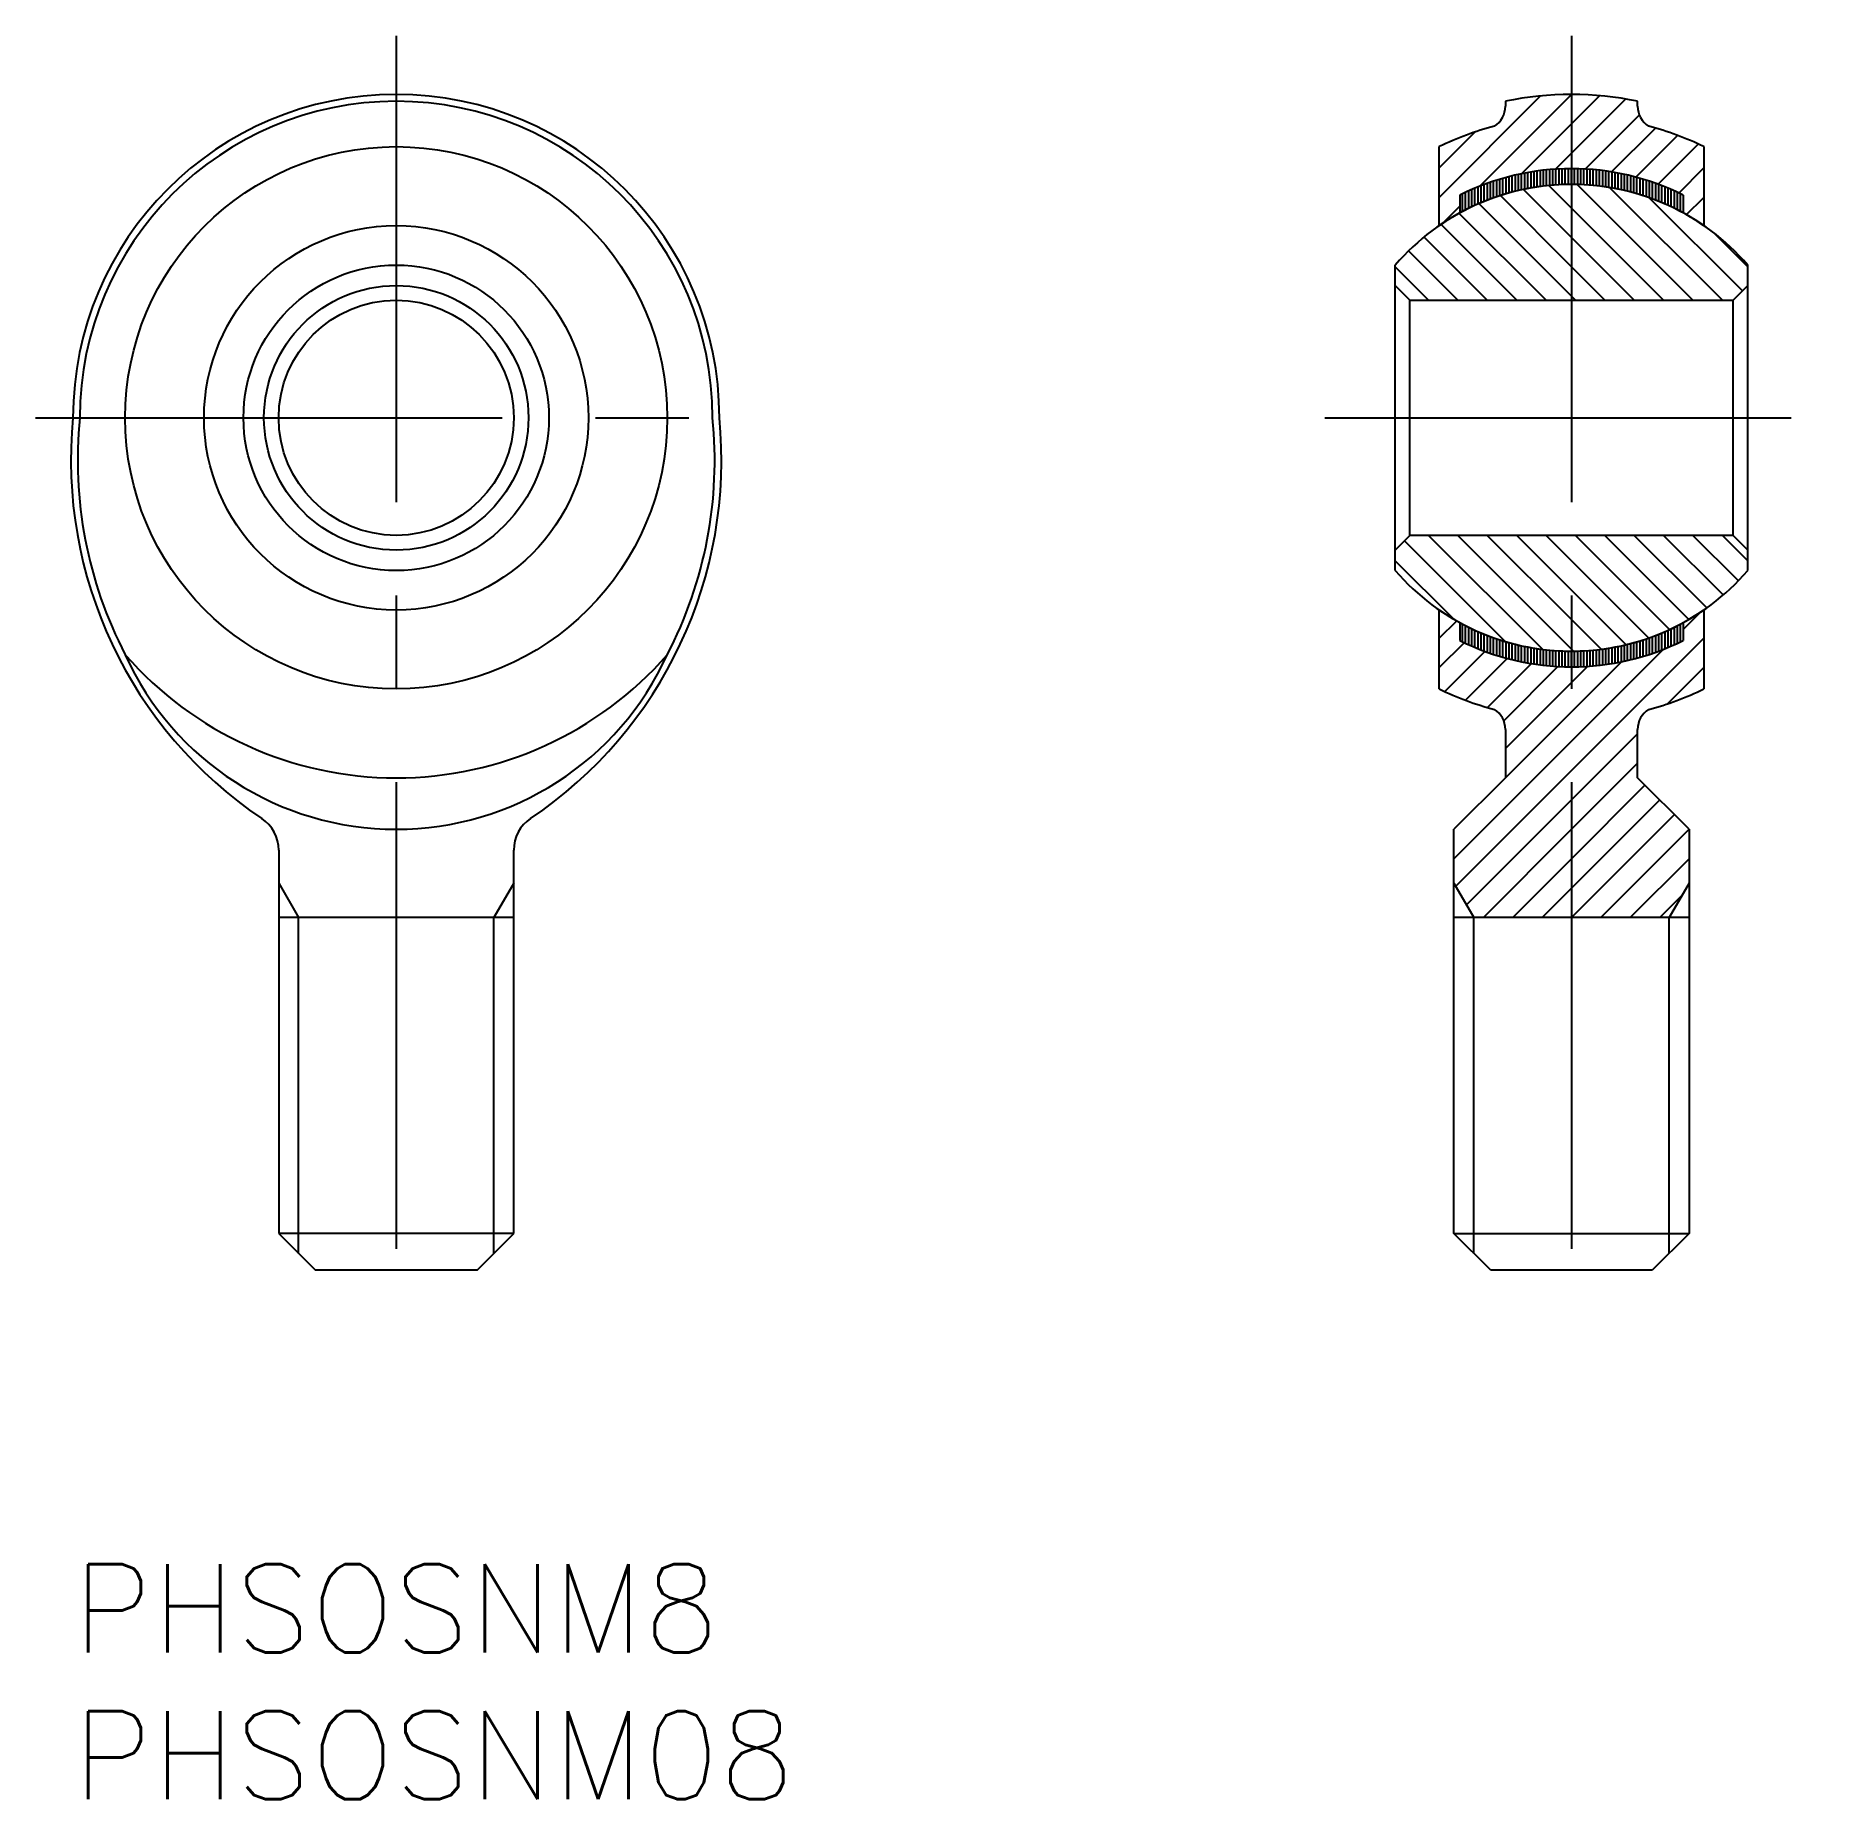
# Model space of a CAD drawing. Extents: x -1.3 to 59.4, y -8 to 52.
import ezdxf

# ---------------------------------------------------------------- set-up
doc = ezdxf.new("R2010")
doc.units = 0
doc.header["$LTSCALE"] = 0.5
doc.linetypes.add('CENTER', pattern=[50.8, 31.75, -6.35, 6.35, -6.35])
for name, color, linetype in [('MSM_CENTER', 1, 'CENTER'), ('MSM_CONTINUOUS', 7, 'CONTINUOUS'), ('MSM_NARROW', 5, 'CONTINUOUS'), ('MSM_PART_NUMBER', 7, 'CONTINUOUS')]:
    doc.layers.add(name, color=color, linetype=linetype)
doc.styles.get("Standard").update_dxf_attribs({"font": 'txt.shx', "height": 3, "bigfont": 'bigfont.shx'})

msp = doc.modelspace()

# ---------------------------------------------------------------- linework, layer by layer
at = {"layer": 'MSM_CENTER'}
for p, q in [((11, 52), (11, 8)), ((51, 52), (51, 8)), ((-1.271, 39), (23.271, 39)), ((42.6, 39), (59.4, 39))]:
    msp.add_line(p, q, dxfattribs=at)
at = {"layer": 'MSM_CONTINUOUS'}
for p, q in [((48.75, 49.767), (48.75, 49.6)), ((53.25, 49.6), (53.25, 49.767)), ((46.5, 45.539), (46.5, 48.224)), ((55.5, 48.224), (55.5, 45.539)), ((47.2, 46.575), (47.2, 45.969)), ((54.8, 46.575), (54.8, 45.969)), ((45, 33.803), (45, 44.197)), ((57, 33.803), (57, 44.197)), ((45, 43.5), (45.5, 43)), ((56.5, 43), (57, 43.5)), ((45.5, 43), (56.5, 43)), ((45.5, 35), (45.5, 43)), ((56.5, 35), (56.5, 43)), ((45.5, 35), (45, 34.5)), ((56.5, 35), (45.5, 35)), ((57, 34.5), (56.5, 35)), ((46.5, 29.776), (46.5, 32.461)), ((55.5, 32.461), (55.5, 29.776)), ((47.2, 32.031), (47.2, 31.425)), ((54.8, 32.031), (54.8, 31.425)), ((48.75, 28.4), (48.75, 26.75)), ((53.25, 26.75), (53.25, 28.4)), ((48.75, 26.75), (47, 25)), ((55, 25), (53.25, 26.75)), ((47, 11.25), (47, 25)), ((55, 25), (55, 11.25)), ((7, 24.289), (7, 11.25)), ((15, 11.25), (15, 24.289)), ((15, 22), (7, 22)), ((55, 22), (47, 22)), ((7, 11.25), (8.25, 10)), ((15, 11.25), (7, 11.25)), ((13.75, 10), (15, 11.25)), ((48.25, 10), (47, 11.25)), ((47, 11.25), (55, 11.25)), ((55, 11.25), (53.75, 10)), ((13.75, 10), (8.25, 10)), ((53.75, 10), (48.25, 10))]:
    msp.add_line(p, q, dxfattribs=at)
for radius in [9.224, 6.539, 5.197, 4.5, 4]:
    msp.add_circle((11, 39), radius, dxfattribs=at)
for centre, radius, start, end in [((11, 39), 11, 0.01328, 179.98672), ((11, 39), 10.767, 0.01356, 179.98644), ((51, 39), 11, 78.19711, 101.80289), ((47.95, 49.6), 0.8, 302.06879, 0), ((54.05, 49.6), 0.8, 180, 237.93121), ((51, 39), 10.263, 104.82011, 116.00483), ((51, 39), 10.264, 63.99517, 75.17989), ((51, 39), 8.475, 63.36036, 116.63964), ((51, 39), 7.938, 40.89545, 139.10455), ((51, 39), 7.938, 55.46364, 124.53636), ((14.619, 37.56), 14.69, 174.36451, 236.09717), ((14.526, 37.559), 14.366, 174.2339, 207.44253), ((7.381, 37.56), 14.69, 303.90283, 5.63549), ((7.475, 37.559), 14.366, 332.55668, 5.7669), ((51, 39), 7.938, 220.89545, 319.10455), ((51, 39), 7.938, 235.46364, 304.53636), ((51, 39), 8.475, 243.36036, 296.63964), ((11, 39), 12.25, 221.15412, 318.84588), ((11, 35.132), 10.132, 204.4503, 335.5497), ((51, 39), 10.263, 243.99517, 255.17989), ((51, 39), 10.264, 284.82011, 296.00483), ((47.95, 28.4), 0.8, 360, 57.93121), ((54.05, 28.4), 0.8, 122.06879, 180), ((5.7, 24.289), 1.3, 0, 56.09717), ((16.3, 24.289), 1.3, 123.90283, 180)]:
    msp.add_arc(centre, radius, start, end, dxfattribs=at)
at = {"layer": 'MSM_NARROW'}
for p, q in [((46.5, 46.5), (49.948, 49.948)), ((47.873, 46.873), (51, 50)), ((48.75, 49.75), (48.771, 49.771)), ((51, 50), (51, 50)), ((51, 49), (51.955, 49.955)), ((51, 48), (52.842, 49.842)), ((51.462, 47.462), (53.308, 49.308)), ((46.5, 47.5), (47.724, 48.724)), ((49.299, 47.299), (51, 49)), ((52.362, 47.362), (53.855, 48.855)), ((53.185, 47.185), (54.608, 48.608)), ((50.456, 47.456), (51, 48)), ((53.945, 46.945), (55.311, 48.311)), ((49.515, 46.797), (49.515, 47.343)), ((49.621, 46.814), (49.621, 47.36)), ((49.727, 46.831), (49.727, 47.375)), ((49.833, 46.848), (49.833, 47.391)), ((49.939, 46.864), (49.939, 47.406)), ((50.045, 46.879), (50.045, 47.42)), ((50.151, 46.889), (50.151, 47.43)), ((50.258, 46.899), (50.258, 47.439)), ((50.364, 46.909), (50.364, 47.448)), ((50.47, 46.919), (50.47, 47.457)), ((50.576, 46.924), (50.576, 47.463)), ((50.682, 46.928), (50.682, 47.466)), ((50.788, 46.931), (50.788, 47.469)), ((50.894, 46.934), (50.894, 47.472)), ((51, 46.938), (51, 47.475)), ((51, 46.938), (51, 47.475)), ((51.106, 46.934), (51.106, 47.472)), ((51.212, 46.931), (51.212, 47.469)), ((51.318, 46.928), (51.318, 47.466)), ((51.424, 46.924), (51.424, 47.463)), ((51.53, 46.919), (51.53, 47.457)), ((51.636, 46.909), (51.636, 47.448)), ((51.742, 46.899), (51.742, 47.439)), ((51.849, 46.889), (51.849, 47.43)), ((51.955, 46.879), (51.955, 47.42)), ((52.061, 46.864), (52.061, 47.406)), ((52.167, 46.848), (52.167, 47.391)), ((52.273, 46.831), (52.273, 47.375)), ((52.379, 46.814), (52.379, 47.36)), ((52.485, 46.797), (52.485, 47.343)), ((54.647, 46.647), (55.5, 47.5)), ((47.606, 46.174), (47.606, 46.764)), ((47.712, 46.222), (47.712, 46.809)), ((47.818, 46.268), (47.818, 46.851)), ((47.924, 46.313), (47.924, 46.893)), ((48.03, 46.359), (48.03, 46.936)), ((48.136, 46.402), (48.136, 46.976)), ((48.242, 46.44), (48.242, 47.011)), ((48.348, 46.477), (48.348, 47.046)), ((48.454, 46.515), (48.454, 47.081)), ((48.56, 46.553), (48.56, 47.116)), ((48.667, 46.584), (48.667, 47.145)), ((48.773, 46.615), (48.773, 47.173)), ((48.879, 46.645), (48.879, 47.202)), ((48.985, 46.676), (48.985, 47.23)), ((49.091, 46.703), (49.091, 47.256)), ((49.197, 46.726), (49.197, 47.278)), ((49.303, 46.75), (49.303, 47.3)), ((51, 45.134), (49.369, 46.765)), ((49.409, 46.774), (49.409, 47.322)), ((51, 46.134), (50.237, 46.897)), ((55.134, 43), (51.203, 46.931)), ((56.134, 43), (52.308, 46.826)), ((52.591, 46.774), (52.591, 47.322)), ((52.697, 46.75), (52.697, 47.3)), ((52.803, 46.726), (52.803, 47.278)), ((52.909, 46.703), (52.909, 47.256)), ((53.015, 46.676), (53.015, 47.23)), ((53.121, 46.645), (53.121, 47.202)), ((53.227, 46.615), (53.227, 47.173)), ((53.333, 46.584), (53.333, 47.145)), ((53.44, 46.553), (53.44, 47.116)), ((53.546, 46.515), (53.546, 47.081)), ((53.652, 46.477), (53.652, 47.046)), ((53.758, 46.44), (53.758, 47.011)), ((53.864, 46.402), (53.864, 46.976)), ((53.97, 46.359), (53.97, 46.936)), ((54.076, 46.313), (54.076, 46.893)), ((54.182, 46.268), (54.182, 46.851)), ((54.288, 46.222), (54.288, 46.809)), ((54.394, 46.174), (54.394, 46.764)), ((46.611, 45.611), (47.2, 46.2)), ((47.288, 46.013), (47.288, 46.616)), ((47.394, 46.067), (47.394, 46.666)), ((47.5, 46.12), (47.5, 46.715)), ((51, 43.134), (47.851, 46.283)), ((51, 44.134), (48.577, 46.558)), ((54.134, 43), (51, 46.134)), ((56.817, 43.317), (53.659, 46.475)), ((54.5, 46.12), (54.5, 46.715)), ((54.606, 46.067), (54.606, 46.666)), ((54.712, 46.013), (54.712, 46.616)), ((54.907, 45.907), (55.5, 46.5)), ((49.134, 43), (46.559, 45.575)), ((50.134, 43), (47.179, 45.955)), ((48.134, 43), (45.985, 45.149)), ((53.134, 43), (51, 45.134)), ((57, 44.134), (55.867, 45.267)), ((47.134, 43), (45.457, 44.677)), ((46.134, 43), (45, 44.134)), ((52.134, 43), (51, 44.134)), ((51.134, 43), (51, 43.134)), ((48.74, 31.394), (45.317, 34.817)), ((50.009, 31.125), (46.134, 35)), ((51, 31.134), (47.134, 35)), ((51, 32.134), (48.134, 35)), ((51, 33.134), (49.134, 35)), ((51, 34.134), (50.134, 35)), ((54.336, 31.799), (51.134, 35)), ((54.991, 32.143), (52.134, 35)), ((55.601, 32.533), (53.134, 35)), ((56.16, 32.974), (54.134, 35)), ((56.679, 33.455), (55.134, 35)), ((57, 34.134), (56.134, 35)), ((46.967, 32.167), (45, 34.134)), ((53.622, 31.512), (51, 34.134)), ((52.851, 31.283), (51, 33.134)), ((54.8, 31.8), (55.389, 32.389)), ((46.5, 31.5), (47.093, 32.093)), ((47.288, 31.384), (47.288, 31.987)), ((47.394, 31.334), (47.394, 31.933)), ((47.5, 31.285), (47.5, 31.88)), ((47.606, 31.236), (47.606, 31.826)), ((47.712, 31.191), (47.712, 31.778)), ((47.818, 31.149), (47.818, 31.732)), ((47.924, 31.107), (47.924, 31.687)), ((48.03, 31.064), (48.03, 31.641)), ((48.136, 31.024), (48.136, 31.598)), ((48.242, 30.989), (48.242, 31.56)), ((52.006, 31.128), (51, 32.134)), ((53.758, 30.989), (53.758, 31.56)), ((53.864, 31.024), (53.864, 31.598)), ((53.97, 31.064), (53.97, 31.641)), ((54.076, 31.107), (54.076, 31.687)), ((54.182, 31.149), (54.182, 31.732)), ((54.288, 31.191), (54.288, 31.778)), ((54.394, 31.236), (54.394, 31.826)), ((54.5, 31.285), (54.5, 31.88)), ((54.606, 31.334), (54.606, 31.933)), ((54.712, 31.384), (54.712, 31.987)), ((46.5, 30.5), (47.353, 31.353)), ((46.689, 29.689), (48.055, 31.055)), ((48.348, 30.954), (48.348, 31.523)), ((48.454, 30.919), (48.454, 31.485)), ((48.56, 30.884), (48.56, 31.447)), ((48.667, 30.855), (48.667, 31.416)), ((48.773, 30.827), (48.773, 31.385)), ((48.879, 30.798), (48.879, 31.355)), ((48.985, 30.77), (48.985, 31.324)), ((49.091, 30.744), (49.091, 31.297)), ((49.197, 30.722), (49.197, 31.274)), ((49.303, 30.7), (49.303, 31.25)), ((49.409, 30.678), (49.409, 31.226)), ((49.515, 30.657), (49.515, 31.203)), ((49.621, 30.64), (49.621, 31.186)), ((49.727, 30.625), (49.727, 31.169)), ((49.833, 30.609), (49.833, 31.152)), ((49.939, 30.594), (49.939, 31.136)), ((50.045, 30.58), (50.045, 31.121)), ((50.151, 30.57), (50.151, 31.111)), ((50.258, 30.561), (50.258, 31.101)), ((50.364, 30.552), (50.364, 31.091)), ((50.47, 30.543), (50.47, 31.081)), ((50.576, 30.537), (50.576, 31.076)), ((50.682, 30.534), (50.682, 31.072)), ((50.788, 30.531), (50.788, 31.069)), ((50.894, 30.528), (50.894, 31.066)), ((51, 27), (55.5, 31.5)), ((51.07, 31.065), (51, 31.134)), ((51, 28), (54.127, 31.127)), ((51, 30.525), (51, 31.062)), ((51, 30.525), (51, 31.062)), ((51.106, 30.528), (51.106, 31.066)), ((51.212, 30.531), (51.212, 31.069)), ((51.318, 30.534), (51.318, 31.072)), ((51.424, 30.537), (51.424, 31.076)), ((51.53, 30.543), (51.53, 31.081)), ((51.636, 30.552), (51.636, 31.091)), ((51.742, 30.561), (51.742, 31.101)), ((51.849, 30.57), (51.849, 31.111)), ((51.955, 30.58), (51.955, 31.121)), ((52.061, 30.594), (52.061, 31.136)), ((52.167, 30.609), (52.167, 31.152)), ((52.273, 30.625), (52.273, 31.169)), ((52.379, 30.64), (52.379, 31.186)), ((52.485, 30.657), (52.485, 31.203)), ((52.591, 30.678), (52.591, 31.226)), ((52.697, 30.7), (52.697, 31.25)), ((52.803, 30.722), (52.803, 31.274)), ((52.909, 30.744), (52.909, 31.297)), ((53.015, 30.77), (53.015, 31.324)), ((53.121, 30.798), (53.121, 31.355)), ((53.227, 30.827), (53.227, 31.385)), ((53.333, 30.855), (53.333, 31.416)), ((53.44, 30.884), (53.44, 31.447)), ((53.546, 30.919), (53.546, 31.485)), ((53.652, 30.954), (53.652, 31.523)), ((47.392, 29.392), (48.815, 30.815)), ((48.145, 29.145), (49.638, 30.638)), ((48.692, 28.692), (50.538, 30.538)), ((51, 29), (52.701, 30.701)), ((51, 30), (51.544, 30.544)), ((54.276, 29.276), (55.5, 30.5)), ((48.75, 27.75), (51, 30)), ((48.75, 26.75), (51, 29)), ((47, 24), (51, 28)), ((51, 26), (53.25, 28.25)), ((47.063, 23.063), (51, 27)), ((51, 25), (53.25, 27.25)), ((51, 24), (53.5, 26.5)), ((47.429, 22.429), (51, 26)), ((51, 23), (54, 26)), ((51, 22), (54.5, 25.5)), ((48, 22), (51, 25)), ((52, 22), (55, 25)), ((49, 22), (51, 24)), ((53, 22), (55, 24)), ((7, 23.172), (7.676, 22)), ((15, 23.172), (14.323, 22)), ((47, 23.172), (47.676, 22)), ((55, 23.172), (54.323, 22)), ((50, 22), (51, 23)), ((54, 22), (54.765, 22.765)), ((7.676, 10.573), (7.676, 22)), ((14.323, 10.573), (14.323, 22)), ((47.676, 10.573), (47.676, 22)), ((51, 22), (51, 22)), ((54.323, 10.573), (54.323, 22))]:
    msp.add_line(p, q, dxfattribs=at)

# ---------------------------------------------------------------- texts
at = {"layer": 'MSM_PART_NUMBER'}
for s, p in [('PHSOSNM8', (0, -3)), ('PHSOSNM08', (0, -8))]:
    msp.add_text(s, height=3, dxfattribs=at).set_placement(p)

doc.saveas('drawing.dxf')
